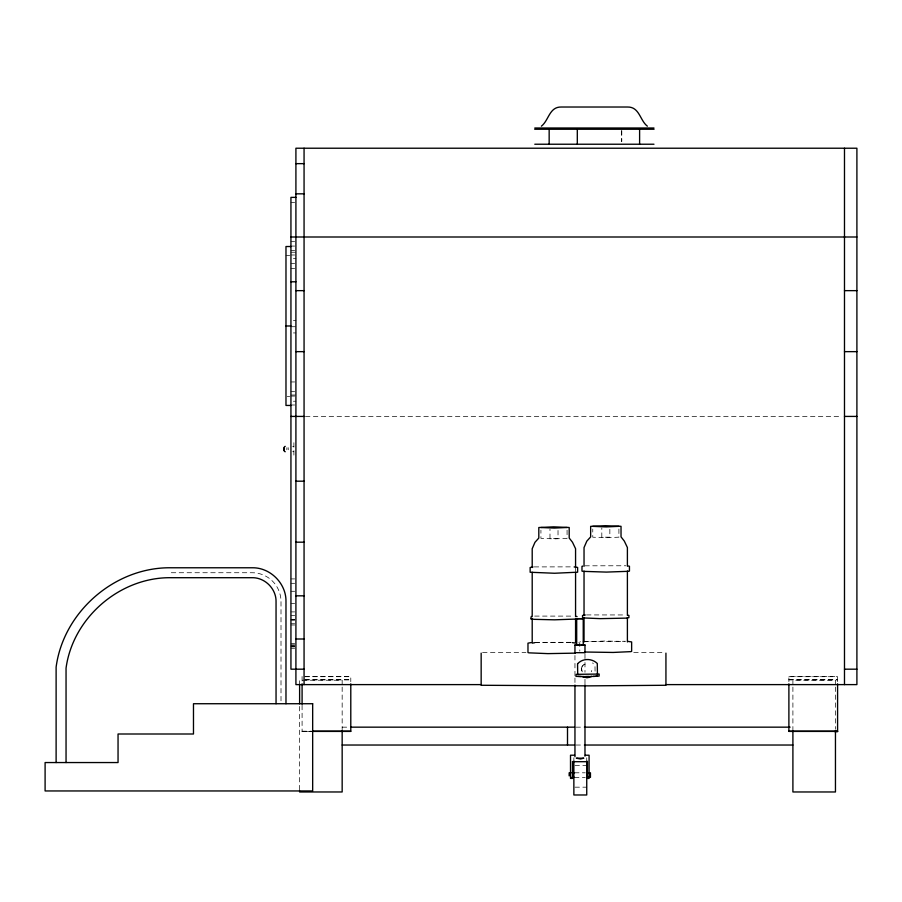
<?xml version="1.0" encoding="UTF-8"?>
<svg xmlns="http://www.w3.org/2000/svg" width="902" height="902" viewBox="0 0 902 902"><rect width="100%" height="100%" fill="white"/><g stroke="black" fill="none" stroke-linecap="round" stroke-linejoin="round"><path stroke-width="0.68" stroke-dasharray="4.51 3.38" d="M288.245 449.771L288.166 447.663M582.128 666.555L581.328 669.385L582.106 672.013M286.892 447.685L286.813 449.771M591.272 671.798L591.78 670.502M581.97 666.713L582.94 665.439M581.474 668.01L582.252 671.855M585.127 664.176L583.865 664.729M595.061 671.167L595.004 666.679L592.693 662.891M582.782 665.597L584.022 664.571M579.806 641.998L580.505 641.705M584.62 641.75L605.129 641.018L624.207 641.469M534.221 566.907L572.815 566.862M584.846 565.813L625.954 565.768M534.672 616.089L573.661 616.111M586.503 614.927L625.492 614.95M534.818 642.675L571.18 642.574M582.918 641.435L625.672 641.266M535.066 642.348L571.71 642.303M290.94 202.375L294.672 202.375M290.94 241.68L294.672 241.68M290.94 246.066L294.672 246.066M290.94 250.609L294.672 250.609M290.94 252.233L295.912 252.233M290.94 254.995L294.672 254.995M285.979 255.446L289.7 255.446M293.432 258.434L295.912 258.434M290.94 263.429L294.672 263.429M290.94 268.413L294.672 268.413M293.432 320.526L295.912 320.526M290.94 326.727L295.912 326.727M293.432 332.939L295.912 332.939M290.94 381.952L294.672 381.952M290.94 391.682L294.672 391.682M290.94 395.02L295.912 395.02M290.94 396.068L294.672 396.068M287.219 396.519L289.7 396.519M293.432 401.232L295.912 401.232M290.94 404.998L294.672 404.998M305.474 416.42L841.667 416.42M292.676 446.4L293.872 446.4M292.676 451.699L293.872 451.699M171.279 572.736L252.154 572.736A28.853 28.853 0 0 1 281.007 601.589L281.007 702.331M290.94 578.915L294.672 578.915M290.94 583.312L294.672 583.312M290.94 591.284L294.672 591.284M290.94 603.359L294.672 603.359M290.94 611.906L294.672 611.906M290.94 615.626L294.672 615.626M290.94 619.336L294.672 619.336M290.94 619.73L294.672 619.73M290.94 620.159L294.672 620.159M290.94 623.744L294.672 623.733M290.94 624.996L294.672 624.996M290.94 643.397L294.672 643.397M290.94 644.885L294.672 644.84M290.94 645.663L294.672 645.663M290.94 646.576L294.672 646.633M290.94 646.869L294.672 646.869M290.94 648.267L294.672 648.267M482.559 652.484L525.956 652.484M633.734 652.484L664.537 652.484M304.876 676.5L350.788 676.5L350.788 681.664M304.876 676.703L350.788 676.703M788.889 676.703L837.586 676.703M304.876 679.691L350.788 679.691M788.889 679.691L837.586 679.691M304.876 679.905L350.788 679.905M788.889 679.905L837.586 679.905M342.162 727.159L349.209 727.159M575.95 727.159L582.996 727.159M302.091 731.195L311.833 731.195M302.091 731.409L311.833 731.409M311.833 731.623L302.091 731.623L302.091 705.24M575.95 745.029L582.996 745.029M574.946 765.606L586.74 765.606M574.495 772.8L585.139 772.8M574.495 777.355L585.139 777.355M574.946 787.175L586.74 787.175M578.734 642.81L579.806 643.103L579.806 651.154M837.586 681.664L837.586 676.5L788.889 676.5L788.889 681.664M835.455 684.471L835.455 680.221L792.903 680.221L792.903 684.471M835.455 687.053L835.455 729.278M792.903 687.053L792.903 729.774M621.771 130.689L621.771 141.524M621.692 130.689L621.692 141.524M618.907 529.034L618.907 537.164L606.189 537.75L592.761 537.197L592.761 529.068M609.853 529.294L609.853 537.175L601.814 537.186L601.814 527.986M586.74 757.804L586.74 759.856M584.981 654.085L584.981 661.076M584.981 662.474L584.981 672.272M584.981 679.262L584.981 684.855M575.566 567.448L575.566 571.011M574.957 655.506L574.957 676.601M574.957 678.011L574.957 685.035M573.864 757.804L573.864 759.856M567.076 530.196L567.076 538.325L554.358 538.911L540.929 538.359L540.929 530.229M558.022 530.455L558.022 538.336L549.983 538.347L549.983 529.147M342.162 684.471L342.162 680.221L299.611 680.221L299.611 684.471M342.162 687.053L342.162 729.774M302.091 676.5L302.091 683.626M299.611 706.435L299.611 790.896M293.894 442.702L293.894 455.409"/><path stroke-width="1.35" d="M285.235 446.366C283.78 445.611 283.42 452.319 285.235 451.744M284.085 447.663L284.096 450.448L283.995 449.771M597.372 676.105L596.628 676.196M582.613 676.68L586.931 677.729L589.198 677.323M577.641 663.714C582.861 658.11 591.859 658.246 597.293 663.466L597.428 674.256M541.392 126.167C548.844 120.518 549.228 106.707 561.326 107.022L627.442 107.022C639.529 106.707 639.913 120.518 647.365 126.167M589.141 677.379L591.193 676.477M567.076 527.49L554.358 528.076L540.929 527.523M618.907 526.328L606.189 526.915L592.761 526.362M582.624 566.073L581.982 566.343L581.982 571.09L582.963 571.349L606.358 572.093L628.807 571.293L629.449 571.034L629.449 566.287L628.48 566.016M531.323 616.404L530.692 618.84L534.119 619.336L554.516 619.821L576.446 619.043M533.003 566.975L530.15 567.505L530.15 572.251L554.527 573.255L577.618 572.195L577.618 567.448L574.123 566.93M585.319 614.995L582.523 615.502L582.523 617.678M531.086 642.596L527.974 643.16L527.974 652.552L529.034 652.845L547.864 653.623L575.363 653.138M534.818 642.675L532.203 643.16L532.203 618.84M595.264 676.297L599.097 676.094L599.165 674.053L576.051 674.335L575.983 676.376L583.515 676.545M593.381 676.376L596.628 676.308M591.103 676.455L594.407 676.41M591.735 676.5L582.816 676.613M579.49 645.009L576.694 645.009L576.694 618.727L583.233 618.727L583.244 644.998L581.937 645.009M584.958 652.687L574.957 652.687L574.957 645.009L576.716 644.998M584.958 645.009L581.181 645.009M585.736 676.601L588.781 676.556M534.785 128.005L653.984 128.005M534.694 129.245L654.074 129.245M534.785 144.23L653.984 144.23M295.912 163.645L304.064 163.645M295.912 193.829L304.064 193.829M295.912 197.369L290.94 197.369L290.94 669.183L304.064 669.183M290.94 237L856.9 237M290.94 246.517L285.979 246.517L285.979 405.449L290.94 405.449M290.94 281.796L295.912 281.796M295.912 290.647L304.064 290.647M844.486 290.647L856.9 290.647M285.979 325.983L290.94 325.983M295.912 351.645L304.064 351.645M844.486 351.645L856.9 351.645M290.94 416.42L304.064 416.42M844.486 416.42L856.9 416.42M295.912 481.183L304.064 481.183M295.912 542.181L304.064 542.181M295.912 595.827L304.064 595.827M295.912 638.999L304.064 638.999M579.231 645.02L581.824 645.02M844.486 669.183L856.9 669.183M481.386 684.607L295.912 684.607L295.912 148.221L856.9 148.221L856.9 684.607L665.755 684.607M350.619 727.159L574.54 727.159M584.406 727.159L790.084 727.159M313.219 731.195L350.788 731.195M788.889 731.195L837.586 731.195M313.219 731.409L350.788 731.409L350.788 683.84M837.586 731.409L788.889 731.409L788.889 683.84M834.801 731.623L837.586 731.623L837.586 683.84M342.162 745.029L574.54 745.029M584.406 745.029L792.903 745.029M574.597 755.211L570.515 755.211L570.515 778.426L572.499 778.426L572.499 761.502M585.342 755.211L589.085 755.211L589.085 778.426L587.439 778.426L587.439 761.502M572.499 761.694L587.439 761.694M570.515 772.8L569.162 772.8L569.162 775.889M571.845 772.8L574.495 772.8M586.469 772.8L590.449 772.8L590.449 777.355L586.469 777.355M571.845 777.355L574.495 777.355M579.49 618.738L576.694 618.727M580.448 618.716L583.244 618.727M578.667 645.009L574.957 645.009M583.098 644.986L584.981 644.998L584.981 652.687M581.316 676.534L577.731 676.353M584.688 652.011L613.101 652.45L630.938 651.627L631.637 651.334L631.637 641.942L627.815 641.378M583.481 617.938L600.326 618.637L626.123 618.129L628.908 617.622L628.908 615.457L627.961 615.187M572.364 642.63L575.566 643.103L575.566 618.783M576.13 616.348L577.077 616.618M577.562 663.804L577.697 674.414M844.486 148.221L844.486 684.607M835.455 730.643L835.455 791.967L792.903 791.967L792.903 730.643M665.935 653.127L665.935 685.272L588.803 685.858L481.161 685.272L481.161 653.127M639.608 129.336L639.608 144.23M627.397 566.287L627.397 547.537L624.319 541.087L621.027 536.87L621.027 526.328L605.422 525.686L590.652 526.362L590.652 536.904L586.819 541.132L584.034 547.582L584.034 566.332M627.397 571.034L627.397 615.457M627.397 617.622L627.397 641.942M586.74 760.736L586.74 794.978L573.864 794.978L573.864 760.736M584.981 684.855L584.981 756.18M584.034 571.079L584.034 615.502M584.034 617.678L584.034 641.998M577.303 129.336L577.303 144.23M575.566 567.448L575.566 548.698L572.488 542.249L569.196 538.032L569.196 527.49L553.591 526.847L538.81 527.523L538.81 538.066L534.976 542.294L532.203 548.743L532.203 567.493M575.566 572.195L575.566 616.618M574.957 685.035L574.957 756.767M567.505 727.159L567.505 745.029M549.16 129.336L549.16 144.23M532.203 572.24L532.203 616.664M342.162 730.643L342.162 791.967L299.611 791.967L299.611 790.896M304.064 148.221L304.064 684.607M302.091 683.84L302.091 704.146M299.611 684.471L299.611 703.842M285.979 703.729L285.979 601.431C286.284 583.47 270.284 567.459 252.323 567.775L171.132 567.775C115.129 566.918 63.444 611.612 56.116 667.13L56.116 762.551M276.046 703.729L276.046 601.758C276.384 588.871 264.884 577.359 251.996 577.708L171.425 577.708C120.282 576.829 72.904 617.453 66.049 668.156L66.049 762.551M583.628 758.199L580.55 758.999L576.322 758.199L583.628 758.199M312.667 703.729L193.479 703.729L193.479 734.002L118.049 734.002L118.049 762.551L45.1 762.551L45.1 790.953L312.667 790.953L312.667 703.729"/></g></svg>
